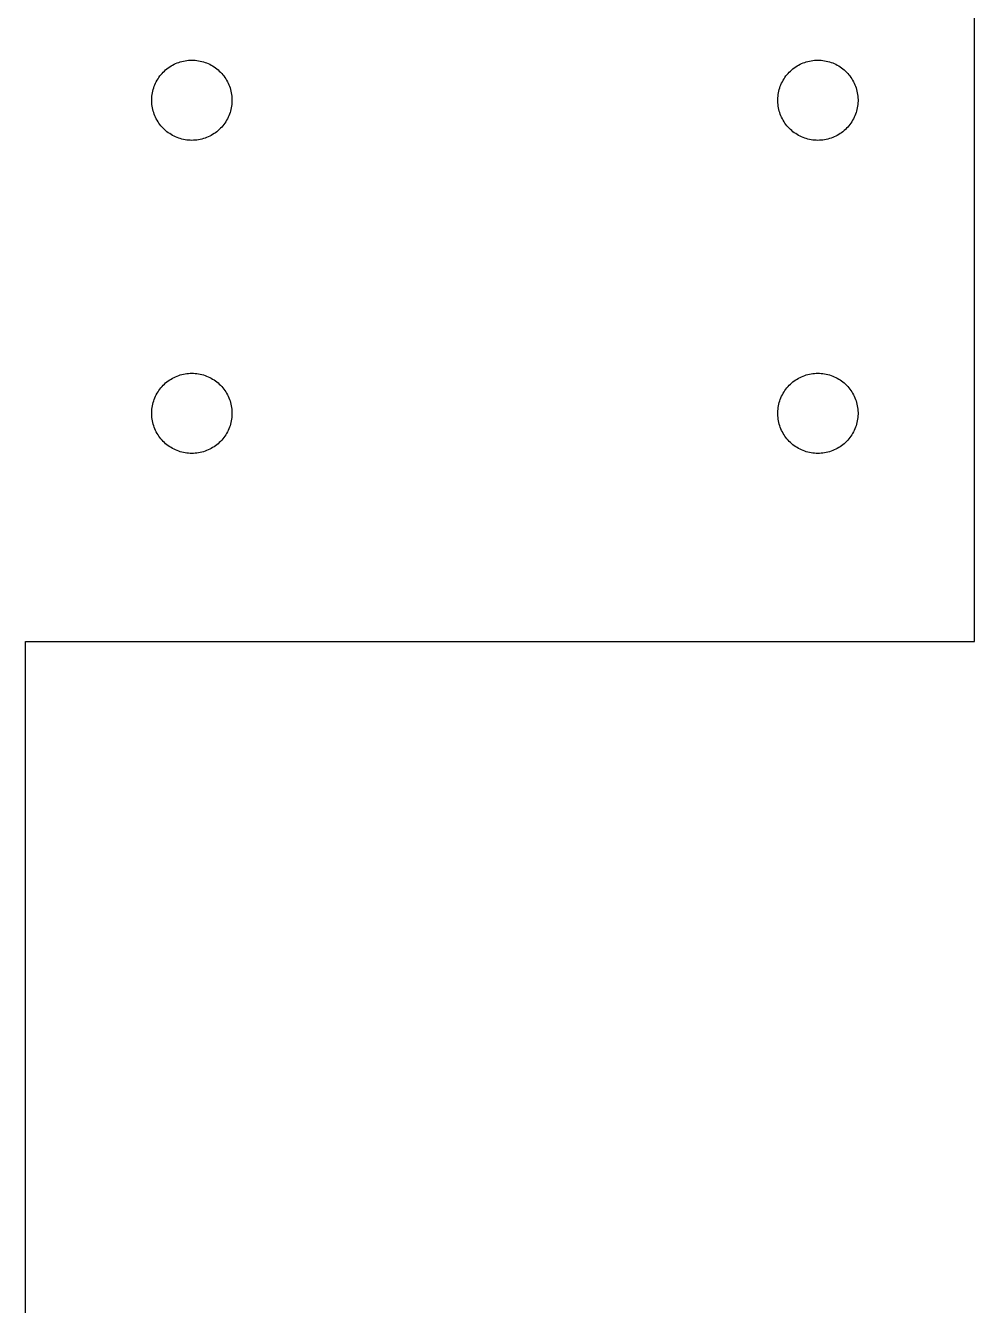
# Model space of a CAD drawing. Header units: metres. Extents: x -204 to 204, y -189 to 146.
# Drawn here: x 155.5 to 204, y -21.6 to 43.8 of the extents above; entities that cross this region are included whole.
import ezdxf

# ---------------------------------------------------------------- set-up
doc = ezdxf.new("R2010")
doc.units = ezdxf.units.M

msp = doc.modelspace()

# ---------------------------------------------------------------- linework, layer by layer
for p, q in [((204, 12.3399), (204, 91.4398)), ((163.088, 41.8362), (163.166, 41.8726)), ((163.166, 41.8726), (163.245, 41.906)), ((163.245, 41.906), (163.326, 41.9358)), ((163.326, 41.9358), (163.407, 41.9622)), ((163.407, 41.9622), (163.49, 41.9854)), ((163.49, 41.9854), (163.574, 42.0052)), ((163.574, 42.0052), (163.658, 42.0211)), ((163.658, 42.0211), (163.743, 42.0335)), ((163.743, 42.0335), (163.828, 42.0428)), ((163.828, 42.0428), (163.914, 42.0478)), ((163.914, 42.0478), (164, 42.0498)), ((164, 42.0498), (164.086, 42.0478)), ((164.086, 42.0478), (164.171, 42.0428)), ((164.171, 42.0428), (164.257, 42.0335)), ((164.257, 42.0335), (164.342, 42.0211)), ((164.342, 42.0211), (164.426, 42.0052)), ((164.426, 42.0052), (164.51, 41.9854)), ((164.51, 41.9854), (164.592, 41.9622)), ((164.592, 41.9622), (164.674, 41.9358)), ((164.674, 41.9358), (164.755, 41.906)), ((164.755, 41.906), (164.834, 41.8726)), ((164.834, 41.8726), (164.911, 41.8362)), ((195.088, 41.8362), (195.166, 41.8726)), ((195.166, 41.8726), (195.245, 41.906)), ((195.245, 41.906), (195.326, 41.9358)), ((195.326, 41.9358), (195.407, 41.9622)), ((195.407, 41.9622), (195.49, 41.9854)), ((195.49, 41.9854), (195.574, 42.0052)), ((195.574, 42.0052), (195.658, 42.0211)), ((195.658, 42.0211), (195.743, 42.0335)), ((195.743, 42.0335), (195.828, 42.0428)), ((195.828, 42.0428), (195.914, 42.0478)), ((195.914, 42.0478), (196, 42.0498)), ((196, 42.0498), (196.086, 42.0478)), ((196.086, 42.0478), (196.171, 42.0428)), ((196.171, 42.0428), (196.257, 42.0335)), ((196.257, 42.0335), (196.342, 42.0211)), ((196.342, 42.0211), (196.426, 42.0052)), ((196.426, 42.0052), (196.51, 41.9854)), ((196.51, 41.9854), (196.592, 41.9622)), ((196.592, 41.9622), (196.674, 41.9358)), ((196.674, 41.9358), (196.755, 41.906)), ((196.755, 41.906), (196.834, 41.8726)), ((196.834, 41.8726), (196.911, 41.8362)), ((162.316, 41.1696), (162.367, 41.2393)), ((162.367, 41.2393), (162.42, 41.3064)), ((162.42, 41.3064), (162.477, 41.3715)), ((162.477, 41.3715), (162.535, 41.4343)), ((162.535, 41.4343), (162.597, 41.4944)), ((162.597, 41.4944), (162.66, 41.5517)), ((162.66, 41.5517), (162.727, 41.6064)), ((162.727, 41.6064), (162.795, 41.6583)), ((162.795, 41.6583), (162.866, 41.7071)), ((162.866, 41.7071), (162.938, 41.7533)), ((162.938, 41.7533), (163.012, 41.7963)), ((163.012, 41.7963), (163.088, 41.8362)), ((164.911, 41.8362), (164.988, 41.7963)), ((164.988, 41.7963), (165.062, 41.7533)), ((165.062, 41.7533), (165.134, 41.7071)), ((165.134, 41.7071), (165.205, 41.6583)), ((165.205, 41.6583), (165.273, 41.6064)), ((165.273, 41.6064), (165.34, 41.5517)), ((165.34, 41.5517), (165.403, 41.4944)), ((165.403, 41.4944), (165.465, 41.4343)), ((165.465, 41.4343), (165.523, 41.3715)), ((165.523, 41.3715), (165.579, 41.3064)), ((165.579, 41.3064), (165.633, 41.2393)), ((165.633, 41.2393), (165.683, 41.1696)), ((194.316, 41.1696), (194.367, 41.2393)), ((194.367, 41.2393), (194.42, 41.3064)), ((194.42, 41.3064), (194.477, 41.3715)), ((194.477, 41.3715), (194.535, 41.4343)), ((194.535, 41.4343), (194.597, 41.4944)), ((194.597, 41.4944), (194.661, 41.5517)), ((194.661, 41.5517), (194.726, 41.6064)), ((194.726, 41.6064), (194.795, 41.6583)), ((194.795, 41.6583), (194.866, 41.7071)), ((194.866, 41.7071), (194.938, 41.7533)), ((194.938, 41.7533), (195.013, 41.7963)), ((195.013, 41.7963), (195.088, 41.8362)), ((196.911, 41.8362), (196.988, 41.7963)), ((196.988, 41.7963), (197.062, 41.7533)), ((197.062, 41.7533), (197.134, 41.7071)), ((197.134, 41.7071), (197.205, 41.6583)), ((197.205, 41.6583), (197.273, 41.6064)), ((197.273, 41.6064), (197.34, 41.5517)), ((197.34, 41.5517), (197.403, 41.4944)), ((197.403, 41.4944), (197.465, 41.4343)), ((197.465, 41.4343), (197.523, 41.3715)), ((197.523, 41.3715), (197.579, 41.3064)), ((197.579, 41.3064), (197.633, 41.2393)), ((197.633, 41.2393), (197.683, 41.1696)), ((162.025, 40.551), (162.05, 40.6332)), ((162.05, 40.6332), (162.078, 40.7142)), ((162.078, 40.7142), (162.11, 40.794)), ((162.11, 40.794), (162.145, 40.8727)), ((162.145, 40.8727), (162.183, 40.9494)), ((162.183, 40.9494), (162.225, 41.0246)), ((162.225, 41.0246), (162.269, 41.0983)), ((162.269, 41.0983), (162.316, 41.1696)), ((165.683, 41.1696), (165.731, 41.0983)), ((165.731, 41.0983), (165.775, 41.0246)), ((165.775, 41.0246), (165.817, 40.9494)), ((165.817, 40.9494), (165.855, 40.8727)), ((165.855, 40.8727), (165.89, 40.794)), ((165.89, 40.794), (165.921, 40.7142)), ((165.921, 40.7142), (165.95, 40.6332)), ((165.95, 40.6332), (165.974, 40.551)), ((194.025, 40.551), (194.05, 40.6332)), ((194.05, 40.6332), (194.078, 40.7142)), ((194.078, 40.7142), (194.11, 40.794)), ((194.11, 40.794), (194.145, 40.8727)), ((194.145, 40.8727), (194.183, 40.9494)), ((194.183, 40.9494), (194.225, 41.0246)), ((194.225, 41.0246), (194.269, 41.0983)), ((194.269, 41.0983), (194.316, 41.1696)), ((197.683, 41.1696), (197.731, 41.0983)), ((197.731, 41.0983), (197.775, 41.0246)), ((197.775, 41.0246), (197.817, 40.9494)), ((197.817, 40.9494), (197.855, 40.8727)), ((197.855, 40.8727), (197.89, 40.794)), ((197.89, 40.794), (197.921, 40.7142)), ((197.921, 40.7142), (197.95, 40.6332)), ((197.95, 40.6332), (197.974, 40.551)), ((161.95, 40.0429), (161.954, 40.1286)), ((161.95, 39.9569), (161.95, 40.0429)), ((161.954, 39.8712), (161.95, 39.9569)), ((161.954, 40.1286), (161.961, 40.2142)), ((161.961, 40.2142), (161.972, 40.2991)), ((161.972, 40.2991), (161.986, 40.384)), ((161.986, 40.384), (162.004, 40.4681)), ((162.004, 40.4681), (162.025, 40.551)), ((165.974, 40.551), (165.996, 40.4681)), ((165.996, 40.4681), (166.014, 40.384)), ((166.014, 40.384), (166.028, 40.2991)), ((166.028, 40.2991), (166.039, 40.2142)), ((166.039, 40.2142), (166.046, 40.1286)), ((166.046, 40.1286), (166.05, 40.0429)), ((166.05, 39.9569), (166.046, 39.8712)), ((166.05, 40.0429), (166.05, 39.9569)), ((193.951, 40.0429), (193.954, 40.1286)), ((193.951, 39.9569), (193.951, 40.0429)), ((193.954, 39.8712), (193.951, 39.9569)), ((193.954, 40.1286), (193.961, 40.2142)), ((193.961, 40.2142), (193.972, 40.2991)), ((193.972, 40.2991), (193.986, 40.384)), ((193.986, 40.384), (194.004, 40.4681)), ((194.004, 40.4681), (194.025, 40.551)), ((197.974, 40.551), (197.996, 40.4681)), ((197.996, 40.4681), (198.013, 40.384)), ((198.013, 40.384), (198.028, 40.2991)), ((198.028, 40.2991), (198.039, 40.2142)), ((198.039, 40.2142), (198.046, 40.1286)), ((198.046, 40.1286), (198.05, 40.0429)), ((198.05, 39.9569), (198.046, 39.8712)), ((198.05, 40.0429), (198.05, 39.9569)), ((161.961, 39.7856), (161.954, 39.8712)), ((161.972, 39.7003), (161.961, 39.7856)), ((161.986, 39.6158), (161.972, 39.7003)), ((162.004, 39.5317), (161.986, 39.6158)), ((162.025, 39.4484), (162.004, 39.5317)), ((162.05, 39.3662), (162.025, 39.4484)), ((162.078, 39.2852), (162.05, 39.3662)), ((162.11, 39.2054), (162.078, 39.2852)), ((165.921, 39.2852), (165.89, 39.2054)), ((165.95, 39.3662), (165.921, 39.2852)), ((165.974, 39.4484), (165.95, 39.3662)), ((165.996, 39.5317), (165.974, 39.4484)), ((166.014, 39.6158), (165.996, 39.5317)), ((166.028, 39.7003), (166.014, 39.6158)), ((166.039, 39.7856), (166.028, 39.7003)), ((166.046, 39.8712), (166.039, 39.7856)), ((193.961, 39.7856), (193.954, 39.8712)), ((193.972, 39.7003), (193.961, 39.7856)), ((193.986, 39.6158), (193.972, 39.7003)), ((194.004, 39.5317), (193.986, 39.6158)), ((194.025, 39.4484), (194.004, 39.5317)), ((194.05, 39.3662), (194.025, 39.4484)), ((194.078, 39.2852), (194.05, 39.3662)), ((194.11, 39.2054), (194.078, 39.2852)), ((197.921, 39.2852), (197.89, 39.2054)), ((197.95, 39.3662), (197.921, 39.2852)), ((197.974, 39.4484), (197.95, 39.3662)), ((197.996, 39.5317), (197.974, 39.4484)), ((198.013, 39.6158), (197.996, 39.5317)), ((198.028, 39.7003), (198.013, 39.6158)), ((198.039, 39.7856), (198.028, 39.7003)), ((198.046, 39.8712), (198.039, 39.7856)), ((162.145, 39.1271), (162.11, 39.2054)), ((162.183, 39.0499), (162.145, 39.1271)), ((162.225, 38.9748), (162.183, 39.0499)), ((162.269, 38.9015), (162.225, 38.9748)), ((162.316, 38.8298), (162.269, 38.9015)), ((162.367, 38.7604), (162.316, 38.8298)), ((162.42, 38.693), (162.367, 38.7604)), ((162.477, 38.6283), (162.42, 38.693)), ((162.535, 38.5655), (162.477, 38.6283)), ((165.523, 38.6283), (165.465, 38.5655)), ((165.579, 38.693), (165.523, 38.6283)), ((165.633, 38.7604), (165.579, 38.693)), ((165.683, 38.8298), (165.633, 38.7604)), ((165.731, 38.9015), (165.683, 38.8298)), ((165.775, 38.9748), (165.731, 38.9015)), ((165.817, 39.0499), (165.775, 38.9748)), ((165.855, 39.1271), (165.817, 39.0499)), ((165.89, 39.2054), (165.855, 39.1271)), ((194.145, 39.1271), (194.11, 39.2054)), ((194.183, 39.0499), (194.145, 39.1271)), ((194.225, 38.9748), (194.183, 39.0499)), ((194.269, 38.9015), (194.225, 38.9748)), ((194.316, 38.8298), (194.269, 38.9015)), ((194.367, 38.7604), (194.316, 38.8298)), ((194.42, 38.693), (194.367, 38.7604)), ((194.477, 38.6283), (194.42, 38.693)), ((194.535, 38.5655), (194.477, 38.6283)), ((197.523, 38.6283), (197.465, 38.5655)), ((197.579, 38.693), (197.523, 38.6283)), ((197.633, 38.7604), (197.579, 38.693)), ((197.683, 38.8298), (197.633, 38.7604)), ((197.731, 38.9015), (197.683, 38.8298)), ((197.775, 38.9748), (197.731, 38.9015)), ((197.817, 39.0499), (197.775, 38.9748)), ((197.855, 39.1271), (197.817, 39.0499)), ((197.89, 39.2054), (197.855, 39.1271)), ((162.597, 38.5054), (162.535, 38.5655)), ((162.66, 38.448), (162.597, 38.5054)), ((162.727, 38.3934), (162.66, 38.448)), ((162.795, 38.3415), (162.727, 38.3934)), ((162.866, 38.2922), (162.795, 38.3415)), ((162.938, 38.2461), (162.866, 38.2922)), ((163.012, 38.2035), (162.938, 38.2461)), ((163.088, 38.1636), (163.012, 38.2035)), ((163.166, 38.1271), (163.088, 38.1636)), ((163.245, 38.0938), (163.166, 38.1271)), ((163.326, 38.064), (163.245, 38.0938)), ((163.407, 38.0372), (163.326, 38.064)), ((163.49, 38.0143), (163.407, 38.0372)), ((163.574, 37.9946), (163.49, 38.0143)), ((163.658, 37.9787), (163.574, 37.9946)), ((163.743, 37.9659), (163.658, 37.9787)), ((163.828, 37.957), (163.743, 37.9659)), ((163.914, 37.9516), (163.828, 37.957)), ((164, 37.9496), (163.914, 37.9516)), ((164.086, 37.9516), (164, 37.9496)), ((164.171, 37.957), (164.086, 37.9516)), ((164.257, 37.9659), (164.171, 37.957)), ((164.342, 37.9787), (164.257, 37.9659)), ((164.426, 37.9946), (164.342, 37.9787)), ((164.51, 38.0143), (164.426, 37.9946)), ((164.592, 38.0372), (164.51, 38.0143)), ((164.674, 38.064), (164.592, 38.0372)), ((164.755, 38.0938), (164.674, 38.064)), ((164.834, 38.1271), (164.755, 38.0938)), ((164.911, 38.1636), (164.834, 38.1271)), ((164.988, 38.2035), (164.911, 38.1636)), ((165.062, 38.2461), (164.988, 38.2035)), ((165.134, 38.2922), (165.062, 38.2461)), ((165.205, 38.3415), (165.134, 38.2922)), ((165.273, 38.3934), (165.205, 38.3415)), ((165.34, 38.448), (165.273, 38.3934)), ((165.403, 38.5054), (165.34, 38.448)), ((165.465, 38.5655), (165.403, 38.5054)), ((194.597, 38.5054), (194.535, 38.5655)), ((194.661, 38.448), (194.597, 38.5054)), ((194.726, 38.3934), (194.661, 38.448)), ((194.795, 38.3415), (194.726, 38.3934)), ((194.866, 38.2922), (194.795, 38.3415)), ((194.938, 38.2461), (194.866, 38.2922)), ((195.013, 38.2035), (194.938, 38.2461)), ((195.088, 38.1636), (195.013, 38.2035)), ((195.166, 38.1271), (195.088, 38.1636)), ((195.245, 38.0938), (195.166, 38.1271)), ((195.326, 38.064), (195.245, 38.0938)), ((195.407, 38.0372), (195.326, 38.064)), ((195.49, 38.0143), (195.407, 38.0372)), ((195.574, 37.9946), (195.49, 38.0143)), ((195.658, 37.9787), (195.574, 37.9946)), ((195.743, 37.9659), (195.658, 37.9787)), ((195.828, 37.957), (195.743, 37.9659)), ((195.914, 37.9516), (195.828, 37.957)), ((196, 37.9496), (195.914, 37.9516)), ((196.086, 37.9516), (196, 37.9496)), ((196.171, 37.957), (196.086, 37.9516)), ((196.257, 37.9659), (196.171, 37.957)), ((196.342, 37.9787), (196.257, 37.9659)), ((196.426, 37.9946), (196.342, 37.9787)), ((196.51, 38.0143), (196.426, 37.9946)), ((196.592, 38.0372), (196.51, 38.0143)), ((196.674, 38.064), (196.592, 38.0372)), ((196.755, 38.0938), (196.674, 38.064)), ((196.834, 38.1271), (196.755, 38.0938)), ((196.911, 38.1636), (196.834, 38.1271)), ((196.988, 38.2035), (196.911, 38.1636)), ((197.062, 38.2461), (196.988, 38.2035)), ((197.134, 38.2922), (197.062, 38.2461)), ((197.205, 38.3415), (197.134, 38.2922)), ((197.273, 38.3934), (197.205, 38.3415)), ((197.34, 38.448), (197.273, 38.3934)), ((197.403, 38.5054), (197.34, 38.448)), ((197.465, 38.5655), (197.403, 38.5054)), ((162.597, 25.4942), (162.66, 25.5515)), ((162.66, 25.5515), (162.727, 25.6062)), ((162.727, 25.6062), (162.795, 25.6581)), ((162.795, 25.6581), (162.866, 25.7073)), ((162.866, 25.7073), (162.938, 25.7535)), ((162.938, 25.7535), (163.012, 25.7961)), ((163.012, 25.7961), (163.088, 25.836)), ((163.088, 25.836), (163.166, 25.8725)), ((163.166, 25.8725), (163.245, 25.9058)), ((163.245, 25.9058), (163.326, 25.9356)), ((163.326, 25.9356), (163.407, 25.9624)), ((163.407, 25.9624), (163.49, 25.9852)), ((163.49, 25.9852), (163.574, 26.005)), ((163.574, 26.005), (163.658, 26.0213)), ((163.658, 26.0213), (163.743, 26.0337)), ((163.743, 26.0337), (163.828, 26.0426)), ((163.828, 26.0426), (163.914, 26.048)), ((163.914, 26.048), (164, 26.05)), ((164, 26.05), (164.086, 26.048)), ((164.086, 26.048), (164.171, 26.0426)), ((164.171, 26.0426), (164.257, 26.0337)), ((164.257, 26.0337), (164.342, 26.0213)), ((164.342, 26.0213), (164.426, 26.005)), ((164.426, 26.005), (164.51, 25.9852)), ((164.51, 25.9852), (164.592, 25.9624)), ((164.592, 25.9624), (164.674, 25.9356)), ((164.674, 25.9356), (164.755, 25.9058)), ((164.755, 25.9058), (164.834, 25.8725)), ((164.834, 25.8725), (164.911, 25.836)), ((164.911, 25.836), (164.988, 25.7961)), ((164.988, 25.7961), (165.062, 25.7535)), ((165.062, 25.7535), (165.134, 25.7073)), ((165.134, 25.7073), (165.205, 25.6581)), ((165.205, 25.6581), (165.273, 25.6062)), ((165.273, 25.6062), (165.34, 25.5515)), ((165.34, 25.5515), (165.403, 25.4942)), ((194.597, 25.4942), (194.661, 25.5515)), ((194.661, 25.5515), (194.726, 25.6062)), ((194.726, 25.6062), (194.795, 25.6581)), ((194.795, 25.6581), (194.866, 25.7073)), ((194.866, 25.7073), (194.938, 25.7535)), ((194.938, 25.7535), (195.013, 25.7961)), ((195.013, 25.7961), (195.088, 25.836)), ((195.088, 25.836), (195.166, 25.8725)), ((195.166, 25.8725), (195.245, 25.9058)), ((195.245, 25.9058), (195.326, 25.9356)), ((195.326, 25.9356), (195.407, 25.9624)), ((195.407, 25.9624), (195.49, 25.9852)), ((195.49, 25.9852), (195.574, 26.005)), ((195.574, 26.005), (195.658, 26.0213)), ((195.658, 26.0213), (195.743, 26.0337)), ((195.743, 26.0337), (195.828, 26.0426)), ((195.828, 26.0426), (195.914, 26.048)), ((195.914, 26.048), (196, 26.05)), ((196, 26.05), (196.086, 26.048)), ((196.086, 26.048), (196.171, 26.0426)), ((196.171, 26.0426), (196.257, 26.0337)), ((196.257, 26.0337), (196.342, 26.0213)), ((196.342, 26.0213), (196.426, 26.005)), ((196.426, 26.005), (196.51, 25.9852)), ((196.51, 25.9852), (196.592, 25.9624)), ((196.592, 25.9624), (196.674, 25.9356)), ((196.674, 25.9356), (196.755, 25.9058)), ((196.755, 25.9058), (196.834, 25.8725)), ((196.834, 25.8725), (196.911, 25.836)), ((196.911, 25.836), (196.988, 25.7961)), ((196.988, 25.7961), (197.062, 25.7535)), ((197.062, 25.7535), (197.134, 25.7073)), ((197.134, 25.7073), (197.205, 25.6581)), ((197.205, 25.6581), (197.273, 25.6062)), ((197.273, 25.6062), (197.34, 25.5515)), ((197.34, 25.5515), (197.403, 25.4942)), ((162.11, 24.7942), (162.145, 24.8725)), ((162.145, 24.8725), (162.183, 24.9496)), ((162.183, 24.9496), (162.225, 25.0248)), ((162.225, 25.0248), (162.269, 25.0981)), ((162.269, 25.0981), (162.316, 25.1698)), ((162.316, 25.1698), (162.367, 25.2392)), ((162.367, 25.2392), (162.42, 25.3066)), ((162.42, 25.3066), (162.477, 25.3717)), ((162.477, 25.3717), (162.535, 25.4341)), ((162.535, 25.4341), (162.597, 25.4942)), ((165.403, 25.4942), (165.465, 25.4341)), ((165.465, 25.4341), (165.523, 25.3717)), ((165.523, 25.3717), (165.579, 25.3066)), ((165.579, 25.3066), (165.633, 25.2392)), ((165.633, 25.2392), (165.683, 25.1698)), ((165.683, 25.1698), (165.731, 25.0981)), ((165.731, 25.0981), (165.775, 25.0248)), ((165.775, 25.0248), (165.817, 24.9496)), ((165.817, 24.9496), (165.855, 24.8725)), ((165.855, 24.8725), (165.89, 24.7942)), ((194.11, 24.7942), (194.145, 24.8725)), ((194.145, 24.8725), (194.183, 24.9496)), ((194.183, 24.9496), (194.225, 25.0248)), ((194.225, 25.0248), (194.269, 25.0981)), ((194.269, 25.0981), (194.316, 25.1698)), ((194.316, 25.1698), (194.367, 25.2392)), ((194.367, 25.2392), (194.42, 25.3066)), ((194.42, 25.3066), (194.477, 25.3717)), ((194.477, 25.3717), (194.535, 25.4341)), ((194.535, 25.4341), (194.597, 25.4942)), ((197.403, 25.4942), (197.465, 25.4341)), ((197.465, 25.4341), (197.523, 25.3717)), ((197.523, 25.3717), (197.579, 25.3066)), ((197.579, 25.3066), (197.633, 25.2392)), ((197.633, 25.2392), (197.683, 25.1698)), ((197.683, 25.1698), (197.731, 25.0981)), ((197.731, 25.0981), (197.775, 25.0248)), ((197.775, 25.0248), (197.817, 24.9496)), ((197.817, 24.9496), (197.855, 24.8725)), ((197.855, 24.8725), (197.89, 24.7942)), ((161.954, 24.1284), (161.961, 24.214)), ((161.961, 24.214), (161.972, 24.2993)), ((161.972, 24.2993), (161.986, 24.3838)), ((161.986, 24.3838), (162.004, 24.4679)), ((162.004, 24.4679), (162.025, 24.5512)), ((162.025, 24.5512), (162.05, 24.6334)), ((162.05, 24.6334), (162.078, 24.7144)), ((162.078, 24.7144), (162.11, 24.7942)), ((165.89, 24.7942), (165.921, 24.7144)), ((165.921, 24.7144), (165.95, 24.6334)), ((165.95, 24.6334), (165.974, 24.5512)), ((165.974, 24.5512), (165.996, 24.4679)), ((165.996, 24.4679), (166.014, 24.3838)), ((166.014, 24.3838), (166.028, 24.2993)), ((166.028, 24.2993), (166.039, 24.214)), ((166.039, 24.214), (166.046, 24.1284)), ((193.954, 24.1284), (193.961, 24.214)), ((193.961, 24.214), (193.972, 24.2993)), ((193.972, 24.2993), (193.986, 24.3838)), ((193.986, 24.3838), (194.004, 24.4679)), ((194.004, 24.4679), (194.025, 24.5512)), ((194.025, 24.5512), (194.05, 24.6334)), ((194.05, 24.6334), (194.078, 24.7144)), ((194.078, 24.7144), (194.11, 24.7942)), ((197.89, 24.7942), (197.921, 24.7144)), ((197.921, 24.7144), (197.95, 24.6334)), ((197.95, 24.6334), (197.974, 24.5512)), ((197.974, 24.5512), (197.996, 24.4679)), ((197.996, 24.4679), (198.013, 24.3838)), ((198.013, 24.3838), (198.028, 24.2993)), ((198.028, 24.2993), (198.039, 24.214)), ((198.039, 24.214), (198.046, 24.1284)), ((161.95, 24.0427), (161.954, 24.1284)), ((161.95, 23.9567), (161.95, 24.0427)), ((161.954, 23.871), (161.95, 23.9567)), ((161.961, 23.7854), (161.954, 23.871)), ((161.972, 23.7005), (161.961, 23.7854)), ((161.986, 23.6156), (161.972, 23.7005)), ((162.004, 23.5315), (161.986, 23.6156)), ((166.014, 23.6156), (165.996, 23.5315)), ((166.028, 23.7005), (166.014, 23.6156)), ((166.039, 23.7854), (166.028, 23.7005)), ((166.046, 23.871), (166.039, 23.7854)), ((166.046, 24.1284), (166.05, 24.0427)), ((166.05, 23.9567), (166.046, 23.871)), ((166.05, 24.0427), (166.05, 23.9567)), ((193.951, 24.0427), (193.954, 24.1284)), ((193.951, 23.9567), (193.951, 24.0427)), ((193.954, 23.871), (193.951, 23.9567)), ((193.961, 23.7854), (193.954, 23.871)), ((193.972, 23.7005), (193.961, 23.7854)), ((193.986, 23.6156), (193.972, 23.7005)), ((194.004, 23.5315), (193.986, 23.6156)), ((198.013, 23.6156), (197.996, 23.5315)), ((198.028, 23.7005), (198.013, 23.6156)), ((198.039, 23.7854), (198.028, 23.7005)), ((198.046, 23.871), (198.039, 23.7854)), ((198.046, 24.1284), (198.05, 24.0427)), ((198.05, 23.9567), (198.046, 23.871)), ((198.05, 24.0427), (198.05, 23.9567)), ((162.025, 23.4486), (162.004, 23.5315)), ((162.05, 23.3664), (162.025, 23.4486)), ((162.078, 23.2854), (162.05, 23.3664)), ((162.11, 23.2056), (162.078, 23.2854)), ((162.145, 23.1269), (162.11, 23.2056)), ((162.183, 23.0501), (162.145, 23.1269)), ((162.225, 22.975), (162.183, 23.0501)), ((162.269, 22.9013), (162.225, 22.975)), ((162.316, 22.83), (162.269, 22.9013)), ((165.731, 22.9013), (165.683, 22.83)), ((165.775, 22.975), (165.731, 22.9013)), ((165.817, 23.0501), (165.775, 22.975)), ((165.855, 23.1269), (165.817, 23.0501)), ((165.89, 23.2056), (165.855, 23.1269)), ((165.921, 23.2854), (165.89, 23.2056)), ((165.95, 23.3664), (165.921, 23.2854)), ((165.974, 23.4486), (165.95, 23.3664)), ((165.996, 23.5315), (165.974, 23.4486)), ((194.025, 23.4486), (194.004, 23.5315)), ((194.05, 23.3664), (194.025, 23.4486)), ((194.078, 23.2854), (194.05, 23.3664)), ((194.11, 23.2056), (194.078, 23.2854)), ((194.145, 23.1269), (194.11, 23.2056)), ((194.183, 23.0501), (194.145, 23.1269)), ((194.225, 22.975), (194.183, 23.0501)), ((194.269, 22.9013), (194.225, 22.975)), ((194.316, 22.83), (194.269, 22.9013)), ((197.731, 22.9013), (197.683, 22.83)), ((197.775, 22.975), (197.731, 22.9013)), ((197.817, 23.0501), (197.775, 22.975)), ((197.855, 23.1269), (197.817, 23.0501)), ((197.89, 23.2056), (197.855, 23.1269)), ((197.921, 23.2854), (197.89, 23.2056)), ((197.95, 23.3664), (197.921, 23.2854)), ((197.974, 23.4486), (197.95, 23.3664)), ((197.996, 23.5315), (197.974, 23.4486)), ((162.367, 22.7602), (162.316, 22.83)), ((162.42, 22.6932), (162.367, 22.7602)), ((162.477, 22.6281), (162.42, 22.6932)), ((162.535, 22.5657), (162.477, 22.6281)), ((162.597, 22.5056), (162.535, 22.5657)), ((162.66, 22.4479), (162.597, 22.5056)), ((162.727, 22.3932), (162.66, 22.4479)), ((162.795, 22.3413), (162.727, 22.3932)), ((162.866, 22.2924), (162.795, 22.3413)), ((162.938, 22.2463), (162.866, 22.2924)), ((163.012, 22.2033), (162.938, 22.2463)), ((165.062, 22.2463), (164.988, 22.2033)), ((165.134, 22.2924), (165.062, 22.2463)), ((165.205, 22.3413), (165.134, 22.2924)), ((165.273, 22.3932), (165.205, 22.3413)), ((165.34, 22.4479), (165.273, 22.3932)), ((165.403, 22.5056), (165.34, 22.4479)), ((165.465, 22.5657), (165.403, 22.5056)), ((165.523, 22.6281), (165.465, 22.5657)), ((165.579, 22.6932), (165.523, 22.6281)), ((165.633, 22.7602), (165.579, 22.6932)), ((165.683, 22.83), (165.633, 22.7602)), ((194.367, 22.7602), (194.316, 22.83)), ((194.42, 22.6932), (194.367, 22.7602)), ((194.477, 22.6281), (194.42, 22.6932)), ((194.535, 22.5657), (194.477, 22.6281)), ((194.597, 22.5056), (194.535, 22.5657)), ((194.661, 22.4479), (194.597, 22.5056)), ((194.726, 22.3932), (194.661, 22.4479)), ((194.795, 22.3413), (194.726, 22.3932)), ((194.866, 22.2924), (194.795, 22.3413)), ((194.938, 22.2463), (194.866, 22.2924)), ((195.013, 22.2033), (194.938, 22.2463)), ((197.062, 22.2463), (196.988, 22.2033)), ((197.134, 22.2924), (197.062, 22.2463)), ((197.205, 22.3413), (197.134, 22.2924)), ((197.273, 22.3932), (197.205, 22.3413)), ((197.34, 22.4479), (197.273, 22.3932)), ((197.403, 22.5056), (197.34, 22.4479)), ((197.465, 22.5657), (197.403, 22.5056)), ((197.523, 22.6281), (197.465, 22.5657)), ((197.579, 22.6932), (197.523, 22.6281)), ((197.633, 22.7602), (197.579, 22.6932)), ((197.683, 22.83), (197.633, 22.7602)), ((163.088, 22.1638), (163.012, 22.2033)), ((163.166, 22.1269), (163.088, 22.1638)), ((163.245, 22.0936), (163.166, 22.1269)), ((163.326, 22.0638), (163.245, 22.0936)), ((163.407, 22.0374), (163.326, 22.0638)), ((163.49, 22.0142), (163.407, 22.0374)), ((163.574, 21.9948), (163.49, 22.0142)), ((163.658, 21.9785), (163.574, 21.9948)), ((163.743, 21.9661), (163.658, 21.9785)), ((163.828, 21.9568), (163.743, 21.9661)), ((163.914, 21.9518), (163.828, 21.9568)), ((164, 21.9498), (163.914, 21.9518)), ((164.086, 21.9518), (164, 21.9498)), ((164.171, 21.9568), (164.086, 21.9518)), ((164.257, 21.9661), (164.171, 21.9568)), ((164.342, 21.9785), (164.257, 21.9661)), ((164.426, 21.9948), (164.342, 21.9785)), ((164.51, 22.0142), (164.426, 21.9948)), ((164.592, 22.0374), (164.51, 22.0142)), ((164.674, 22.0638), (164.592, 22.0374)), ((164.755, 22.0936), (164.674, 22.0638)), ((164.834, 22.1269), (164.755, 22.0936)), ((164.911, 22.1638), (164.834, 22.1269)), ((164.988, 22.2033), (164.911, 22.1638)), ((195.088, 22.1638), (195.013, 22.2033)), ((195.166, 22.1269), (195.088, 22.1638)), ((195.245, 22.0936), (195.166, 22.1269)), ((195.326, 22.0638), (195.245, 22.0936)), ((195.407, 22.0374), (195.326, 22.0638)), ((195.49, 22.0142), (195.407, 22.0374)), ((195.574, 21.9948), (195.49, 22.0142)), ((195.658, 21.9785), (195.574, 21.9948)), ((195.743, 21.9661), (195.658, 21.9785)), ((195.828, 21.9568), (195.743, 21.9661)), ((195.914, 21.9518), (195.828, 21.9568)), ((196, 21.9498), (195.914, 21.9518)), ((196.086, 21.9518), (196, 21.9498)), ((196.171, 21.9568), (196.086, 21.9518)), ((196.257, 21.9661), (196.171, 21.9568)), ((196.342, 21.9785), (196.257, 21.9661)), ((196.426, 21.9948), (196.342, 21.9785)), ((196.51, 22.0142), (196.426, 21.9948)), ((196.592, 22.0374), (196.51, 22.0142)), ((196.674, 22.0638), (196.592, 22.0374)), ((196.755, 22.0936), (196.674, 22.0638)), ((196.834, 22.1269), (196.755, 22.0936)), ((196.911, 22.1638), (196.834, 22.1269)), ((196.988, 22.2033), (196.911, 22.1638)), ((155.5, -32.6596), (155.5, 12.3399)), ((155.5, 12.3399), (204, 12.3399))]:
    msp.add_line(p, q)

doc.saveas('drawing.dxf')
